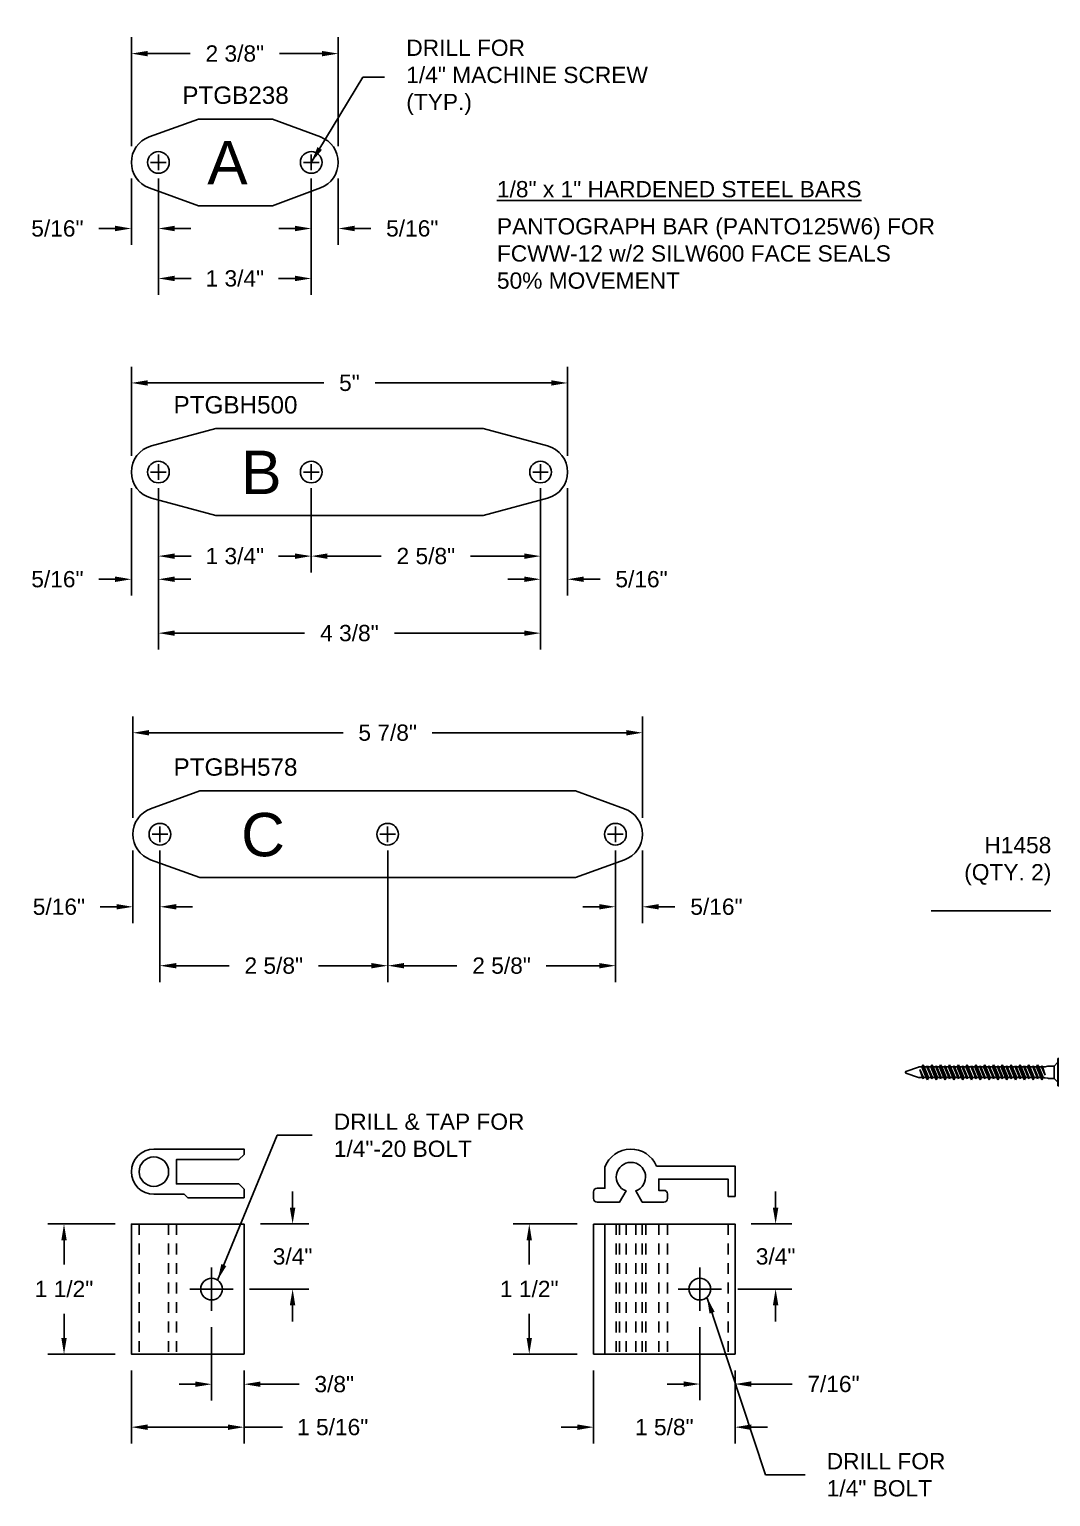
# Model space of a CAD drawing. Header units: inches. Extents: x 1.6 to 29.3, y -11.7 to 20.7.
# Drawn here: x 1.56 to 13.33, y 3.81 to 20.72 of the extents above; entities that cross this region are included whole.
import ezdxf

# ---------------------------------------------------------------- set-up
doc = ezdxf.new("R2010")
doc.units = ezdxf.units.IN
doc.header["$MEASUREMENT"] = 0
doc.linetypes.add('HIDDEN', pattern=[0.375, 0.25, -0.125])
for name, color, linetype in [('Anchors', 4, 'Continuous'), ('Conditions', 1, 'Continuous'), ('Dimensions', 3, 'Continuous'), ('Metals', 7, 'Continuous'), ('Text', 2, 'Continuous')]:
    doc.layers.add(name, color=color, linetype=linetype)
doc.styles.add('Arial', font='arial.ttf')
doc.dimstyles.new('Arial', dxfattribs={"dimtxt": 0.1875, "dimasz": 0.1875, "dimexe": 0.1875, "dimexo": 0.1875, "dimgap": 0.1875, "dimtad": 0, "dimtih": 1, "dimtoh": 1, "dimdec": 4, "dimzin": 0, "dimdsep": 46, "dimlunit": 4, "dimtxsty": 'Arial', "dimcen": 0.1875, "dimadec": 0, "dimazin": 0, "dimtfac": 1, "dimtdec": 4, "dimtofl": 0, "dimtmove": 0, "dimatfit": 3, "dimfxl": 0, "dimfrac": 2, "dimtolj": 1, "dimtzin": 0, "dimarcsym": 0})

# ---------------------------------------------------------------- blocks, each defined once
blk = doc.blocks.new('C')
blk.add_lwpolyline([(36.729, 44.18, 0.700208), (36.729, 44.767), (36.161, 44.973), (31.833, 44.973), (31.265, 44.767, 0.700208), (31.265, 44.18), (31.833, 43.973), (36.161, 43.973)], format="xyb", close=True)
for centre in [(31.372, 44.473), (33.997, 44.473), (36.623, 44.473)]:
    blk.add_circle(centre, 0.125)
at = {"layer": 'Conditions'}
for p, q in [((31.372, 44.383), (31.372, 44.563)), ((33.997, 44.383), (33.997, 44.563)), ((36.623, 44.383), (36.623, 44.563)), ((31.282, 44.473), (31.462, 44.473)), ((33.907, 44.473), (34.087, 44.473)), ((36.533, 44.473), (36.713, 44.473))]:
    blk.add_line(p, q, dxfattribs=at)
at = {"layer": 'Text', "insert": (32.308, 44.719), "char_height": 0.5, "attachment_point": 1, "style": 'Arial'}
blk.add_mtext('C', dxfattribs=at)
blk = doc.blocks.new('B')
blk.add_lwpolyline([(31.274, 47.741), (32.015, 47.542), (35.098, 47.542), (35.84, 47.741, 0.767327), (35.84, 48.343), (35.098, 48.542), (32.015, 48.542), (31.274, 48.343, 0.767327)], format="xyb", close=True)
for centre in [(31.355, 48.042), (33.116, 48.042), (35.759, 48.042)]:
    blk.add_circle(centre, 0.125)
at = {"layer": 'Conditions'}
for p, q in [((31.265, 48.042), (31.445, 48.042)), ((31.355, 47.952), (31.355, 48.132)), ((33.026, 48.042), (33.206, 48.042)), ((33.116, 47.952), (33.116, 48.132)), ((35.669, 48.042), (35.849, 48.042)), ((35.759, 47.952), (35.759, 48.132))]:
    blk.add_line(p, q, dxfattribs=at)
at = {"layer": 'Text', "insert": (32.308, 48.288), "char_height": 0.5, "attachment_point": 1, "style": 'Arial'}
blk.add_mtext('B', dxfattribs=at)
blk = doc.blocks.new('*D18')
at = {"layer": 'Defpoints', "color": 0}
for p in [(8.624, 12.616), (2.749, 11.446), (8.624, 11.446)]:
    blk.add_point(p, dxfattribs=at)
at = {"layer": 'Dimensions', "color": 0, "lineweight": -2}
for p, q in [((2.749, 11.634), (2.749, 12.803)), ((8.624, 11.634), (8.624, 12.803)), ((2.937, 12.616), (5.173, 12.616)), ((8.437, 12.616), (6.201, 12.616))]:
    blk.add_line(p, q, dxfattribs=at)
at = {"layer": 'Dimensions', "color": 0}
for points in [[(2.937, 12.647), (2.937, 12.585), (2.749, 12.616)], [(8.437, 12.647), (8.437, 12.585), (8.624, 12.616)]]:
    blk.add_solid(points, dxfattribs=at)
at = {"layer": 'Dimensions', "color": 0, "insert": (5.687, 12.616), "char_height": 0.1875, "attachment_point": 5, "style": 'Arial'}
blk.add_mtext('\\A1;5 7/8"', dxfattribs=at)
blk = doc.blocks.new('*D19')
at = {"layer": 'Defpoints', "color": 0}
for p in [(5.687, 11.446), (8.312, 11.446), (8.312, 9.931)]:
    blk.add_point(p, dxfattribs=at)
at = {"layer": 'Dimensions', "color": 0, "lineweight": -2}
for p, q in [((5.687, 11.259), (5.687, 9.743)), ((8.312, 11.259), (8.312, 9.743)), ((5.874, 9.931), (6.484, 9.931)), ((8.125, 9.931), (7.515, 9.931))]:
    blk.add_line(p, q, dxfattribs=at)
at = {"layer": 'Dimensions', "color": 0}
for points in [[(5.874, 9.962), (5.874, 9.9), (5.687, 9.931)], [(8.125, 9.962), (8.125, 9.9), (8.312, 9.931)]]:
    blk.add_solid(points, dxfattribs=at)
at = {"layer": 'Dimensions', "color": 0, "insert": (7, 9.931), "char_height": 0.1875, "attachment_point": 5, "style": 'Arial'}
blk.add_mtext('\\A1;2 5/8"', dxfattribs=at)
blk = doc.blocks.new('*D20')
at = {"layer": 'Defpoints', "color": 0}
for p in [(7.448, 15.621), (7.76, 15.621), (7.76, 14.385)]:
    blk.add_point(p, dxfattribs=at)
at = {"layer": 'Dimensions', "color": 0, "lineweight": -2}
for p, q in [((7.448, 15.434), (7.448, 14.198)), ((7.76, 15.434), (7.76, 14.198)), ((7.261, 14.385), (7.073, 14.385)), ((7.948, 14.385), (8.135, 14.385))]:
    blk.add_line(p, q, dxfattribs=at)
at = {"layer": 'Dimensions', "color": 0}
for points in [[(7.261, 14.417), (7.261, 14.354), (7.448, 14.385)], [(7.948, 14.417), (7.948, 14.354), (7.76, 14.385)]]:
    blk.add_solid(points, dxfattribs=at)
at = {"layer": 'Dimensions', "color": 0, "insert": (8.613, 14.385), "char_height": 0.1875, "attachment_point": 5, "style": 'Arial'}
blk.add_mtext('\\A1;5/16"', dxfattribs=at)
blk = doc.blocks.new('*D21')
at = {"layer": 'Defpoints', "color": 0}
for p in [(7.76, 16.648), (2.732, 15.621), (7.76, 15.621)]:
    blk.add_point(p, dxfattribs=at)
at = {"layer": 'Dimensions', "color": 0, "lineweight": -2}
for p, q in [((2.732, 15.809), (2.732, 16.835)), ((7.76, 15.809), (7.76, 16.835)), ((2.92, 16.648), (4.951, 16.648)), ((7.573, 16.648), (5.542, 16.648))]:
    blk.add_line(p, q, dxfattribs=at)
at = {"layer": 'Dimensions', "color": 0}
for points in [[(2.92, 16.679), (2.92, 16.617), (2.732, 16.648)], [(7.573, 16.679), (7.573, 16.617), (7.76, 16.648)]]:
    blk.add_solid(points, dxfattribs=at)
at = {"layer": 'Dimensions', "color": 0, "insert": (5.246, 16.648), "char_height": 0.1875, "attachment_point": 5, "style": 'Arial'}
blk.add_mtext('\\A1;5"', dxfattribs=at)
blk = doc.blocks.new('*D22')
at = {"layer": 'Defpoints', "color": 0}
for p in [(2.749, 11.446), (3.061, 11.446), (2.749, 10.61)]:
    blk.add_point(p, dxfattribs=at)
at = {"layer": 'Dimensions', "color": 0, "lineweight": -2}
for p, q in [((2.749, 11.259), (2.749, 10.422)), ((3.061, 11.259), (3.061, 10.422)), ((2.562, 10.61), (2.374, 10.61)), ((3.249, 10.61), (3.436, 10.61))]:
    blk.add_line(p, q, dxfattribs=at)
at = {"layer": 'Dimensions', "color": 0}
for points in [[(2.562, 10.641), (2.562, 10.579), (2.749, 10.61)], [(3.249, 10.641), (3.249, 10.579), (3.061, 10.61)]]:
    blk.add_solid(points, dxfattribs=at)
at = {"layer": 'Dimensions', "color": 0, "insert": (1.897, 10.61), "char_height": 0.1875, "attachment_point": 5, "style": 'Arial'}
blk.add_mtext('\\A1;5/16"', dxfattribs=at)
blk = doc.blocks.new('*D23')
at = {"layer": 'Defpoints', "color": 0}
for p in [(2.732, 15.621), (3.044, 15.621), (2.732, 14.385)]:
    blk.add_point(p, dxfattribs=at)
at = {"layer": 'Dimensions', "color": 0, "lineweight": -2}
for p, q in [((2.732, 15.434), (2.732, 14.198)), ((3.044, 15.434), (3.044, 14.198)), ((2.545, 14.385), (2.357, 14.385)), ((3.232, 14.385), (3.419, 14.385))]:
    blk.add_line(p, q, dxfattribs=at)
at = {"layer": 'Dimensions', "color": 0}
for points in [[(2.545, 14.417), (2.545, 14.354), (2.732, 14.385)], [(3.232, 14.417), (3.232, 14.354), (3.044, 14.385)]]:
    blk.add_solid(points, dxfattribs=at)
at = {"layer": 'Dimensions', "color": 0, "insert": (1.88, 14.385), "char_height": 0.1875, "attachment_point": 5, "style": 'Arial'}
blk.add_mtext('\\A1;5/16"', dxfattribs=at)
blk = doc.blocks.new('*D24')
at = {"layer": 'Defpoints', "color": 0}
for p in [(3.061, 11.446), (5.687, 11.446), (5.687, 9.931)]:
    blk.add_point(p, dxfattribs=at)
at = {"layer": 'Dimensions', "color": 0, "lineweight": -2}
for p, q in [((3.061, 11.259), (3.061, 9.743)), ((5.687, 11.259), (5.687, 9.743)), ((3.249, 9.931), (3.859, 9.931)), ((5.499, 9.931), (4.889, 9.931))]:
    blk.add_line(p, q, dxfattribs=at)
at = {"layer": 'Dimensions', "color": 0}
for points in [[(3.249, 9.962), (3.249, 9.9), (3.061, 9.931)], [(5.499, 9.962), (5.499, 9.9), (5.687, 9.931)]]:
    blk.add_solid(points, dxfattribs=at)
at = {"layer": 'Dimensions', "color": 0, "insert": (4.374, 9.931), "char_height": 0.1875, "attachment_point": 5, "style": 'Arial'}
blk.add_mtext('\\A1;2 5/8"', dxfattribs=at)
blk = doc.blocks.new('*D25')
at = {"layer": 'Defpoints', "color": 0}
for p in [(4.806, 15.621), (7.448, 15.621), (7.448, 14.652)]:
    blk.add_point(p, dxfattribs=at)
at = {"layer": 'Dimensions', "color": 0, "lineweight": -2}
for p, q in [((4.806, 15.434), (4.806, 14.464)), ((7.448, 15.434), (7.448, 14.464)), ((4.993, 14.652), (5.612, 14.652)), ((7.261, 14.652), (6.643, 14.652))]:
    blk.add_line(p, q, dxfattribs=at)
at = {"layer": 'Dimensions', "color": 0}
for points in [[(4.993, 14.683), (4.993, 14.62), (4.806, 14.652)], [(7.261, 14.683), (7.261, 14.62), (7.448, 14.652)]]:
    blk.add_solid(points, dxfattribs=at)
at = {"layer": 'Dimensions', "color": 0, "insert": (6.127, 14.652), "char_height": 0.1875, "attachment_point": 5, "style": 'Arial'}
blk.add_mtext('\\A1;2 5/8"', dxfattribs=at)
blk = doc.blocks.new('*D26')
at = {"layer": 'Defpoints', "color": 0}
for p in [(3.044, 15.621), (7.448, 15.621), (7.448, 13.764)]:
    blk.add_point(p, dxfattribs=at)
at = {"layer": 'Dimensions', "color": 0, "lineweight": -2}
for p, q in [((3.044, 15.434), (3.044, 13.576)), ((7.448, 15.434), (7.448, 13.576)), ((3.232, 13.764), (4.729, 13.764)), ((7.261, 13.764), (5.764, 13.764))]:
    blk.add_line(p, q, dxfattribs=at)
at = {"layer": 'Dimensions', "color": 0}
for points in [[(3.232, 13.795), (3.232, 13.733), (3.044, 13.764)], [(7.261, 13.795), (7.261, 13.733), (7.448, 13.764)]]:
    blk.add_solid(points, dxfattribs=at)
at = {"layer": 'Dimensions', "color": 0, "insert": (5.246, 13.764), "char_height": 0.1875, "attachment_point": 5, "style": 'Arial'}
blk.add_mtext('\\A1;4 3/8"', dxfattribs=at)
blk = doc.blocks.new('*D27')
at = {"layer": 'Defpoints', "color": 0}
for p in [(3.044, 15.621), (4.806, 15.621), (4.806, 14.652)]:
    blk.add_point(p, dxfattribs=at)
at = {"layer": 'Dimensions', "color": 0, "lineweight": -2}
for p, q in [((3.044, 15.434), (3.044, 14.464)), ((4.806, 15.434), (4.806, 14.464)), ((3.232, 14.652), (3.42, 14.652)), ((4.618, 14.652), (4.43, 14.652))]:
    blk.add_line(p, q, dxfattribs=at)
at = {"layer": 'Dimensions', "color": 0}
for points in [[(3.232, 14.683), (3.232, 14.62), (3.044, 14.652)], [(4.618, 14.683), (4.618, 14.62), (4.806, 14.652)]]:
    blk.add_solid(points, dxfattribs=at)
at = {"layer": 'Dimensions', "color": 0, "insert": (3.925, 14.652), "char_height": 0.1875, "attachment_point": 5, "style": 'Arial'}
blk.add_mtext('\\A1;1 3/4"', dxfattribs=at)
blk = doc.blocks.new('*D28')
at = {"layer": 'Defpoints', "color": 0}
for p in [(2.732, 19.19), (3.044, 19.19), (2.732, 18.428)]:
    blk.add_point(p, dxfattribs=at)
at = {"layer": 'Dimensions', "color": 0, "lineweight": -2}
for p, q in [((2.732, 19.003), (2.732, 18.241)), ((3.044, 19.003), (3.044, 18.241)), ((2.545, 18.428), (2.357, 18.428)), ((3.232, 18.428), (3.419, 18.428))]:
    blk.add_line(p, q, dxfattribs=at)
at = {"layer": 'Dimensions', "color": 0}
for points in [[(2.545, 18.46), (2.545, 18.397), (2.732, 18.428)], [(3.232, 18.46), (3.232, 18.397), (3.044, 18.428)]]:
    blk.add_solid(points, dxfattribs=at)
at = {"layer": 'Dimensions', "color": 0, "insert": (1.88, 18.428), "char_height": 0.1875, "attachment_point": 5, "style": 'Arial'}
blk.add_mtext('\\A1;5/16"', dxfattribs=at)
blk = doc.blocks.new('A')
blk.add_lwpolyline([(1.868, 0.293, -0.700208), (1.868, -0.293), (1.316, -0.5), (0.462, -0.5), (-0.107, -0.293, -0.700208), (-0.107, 0.293), (0.462, 0.5), (1.316, 0.5)], format="xyb", close=True)
for centre in [(0, 0), (1.762, 0)]:
    blk.add_circle(centre, 0.125)
at = {"layer": 'Conditions'}
for p, q in [((-0.09, 0), (0.09, 0)), ((0, -0.09), (0, 0.09)), ((1.672, 0), (1.852, 0)), ((1.762, -0.09), (1.762, 0.09))]:
    blk.add_line(p, q, dxfattribs=at)
at = {"layer": 'Text', "insert": (0.563, 0.246), "char_height": 0.5, "attachment_point": 1, "style": 'Arial'}
blk.add_mtext('A', dxfattribs=at)
blk = doc.blocks.new('*D29')
at = {"layer": 'Defpoints', "color": 0}
for p in [(4.806, 19.19), (5.118, 19.19), (5.118, 18.428)]:
    blk.add_point(p, dxfattribs=at)
at = {"layer": 'Dimensions', "color": 0, "lineweight": -2}
for p, q in [((4.806, 19.003), (4.806, 18.241)), ((5.118, 19.003), (5.118, 18.241)), ((4.618, 18.428), (4.431, 18.428)), ((5.305, 18.428), (5.493, 18.428))]:
    blk.add_line(p, q, dxfattribs=at)
at = {"layer": 'Dimensions', "color": 0}
for points in [[(4.618, 18.46), (4.618, 18.397), (4.806, 18.428)], [(5.305, 18.46), (5.305, 18.397), (5.118, 18.428)]]:
    blk.add_solid(points, dxfattribs=at)
at = {"layer": 'Dimensions', "color": 0, "insert": (5.97, 18.428), "char_height": 0.1875, "attachment_point": 5, "style": 'Arial'}
blk.add_mtext('\\A1;5/16"', dxfattribs=at)
blk = doc.blocks.new('*D30')
at = {"layer": 'Defpoints', "color": 0}
for p in [(5.118, 20.444), (2.732, 19.19), (5.118, 19.19)]:
    blk.add_point(p, dxfattribs=at)
at = {"layer": 'Dimensions', "color": 0, "lineweight": -2}
for p, q in [((2.732, 19.378), (2.732, 20.632)), ((5.118, 19.378), (5.118, 20.632)), ((2.92, 20.444), (3.41, 20.444)), ((4.93, 20.444), (4.44, 20.444))]:
    blk.add_line(p, q, dxfattribs=at)
at = {"layer": 'Dimensions', "color": 0}
for points in [[(2.92, 20.475), (2.92, 20.413), (2.732, 20.444)], [(4.93, 20.475), (4.93, 20.413), (5.118, 20.444)]]:
    blk.add_solid(points, dxfattribs=at)
at = {"layer": 'Dimensions', "color": 0, "insert": (3.925, 20.444), "char_height": 0.1875, "attachment_point": 5, "style": 'Arial'}
blk.add_mtext('\\A1;2 3/8"', dxfattribs=at)
blk = doc.blocks.new('*D31')
at = {"layer": 'Defpoints', "color": 0}
for p in [(3.044, 19.19), (4.806, 19.19), (4.806, 17.852)]:
    blk.add_point(p, dxfattribs=at)
at = {"layer": 'Dimensions', "color": 0, "lineweight": -2}
for p, q in [((3.044, 19.003), (3.044, 17.665)), ((4.806, 19.003), (4.806, 17.665)), ((3.232, 17.852), (3.42, 17.852)), ((4.618, 17.852), (4.43, 17.852))]:
    blk.add_line(p, q, dxfattribs=at)
at = {"layer": 'Dimensions', "color": 0}
for points in [[(3.232, 17.884), (3.232, 17.821), (3.044, 17.852)], [(4.618, 17.884), (4.618, 17.821), (4.806, 17.852)]]:
    blk.add_solid(points, dxfattribs=at)
at = {"layer": 'Dimensions', "color": 0, "insert": (3.925, 17.852), "char_height": 0.1875, "attachment_point": 5, "style": 'Arial'}
blk.add_mtext('\\A1;1 3/4"', dxfattribs=at)
blk = doc.blocks.new('*D32')
at = {"layer": 'Defpoints', "color": 0}
for p in [(8.312, 11.446), (8.624, 11.446), (8.624, 10.61)]:
    blk.add_point(p, dxfattribs=at)
at = {"layer": 'Dimensions', "color": 0, "lineweight": -2}
for p, q in [((8.312, 11.259), (8.312, 10.422)), ((8.624, 11.259), (8.624, 10.422)), ((8.125, 10.61), (7.937, 10.61)), ((8.812, 10.61), (8.999, 10.61))]:
    blk.add_line(p, q, dxfattribs=at)
at = {"layer": 'Dimensions', "color": 0}
for points in [[(8.125, 10.641), (8.125, 10.579), (8.312, 10.61)], [(8.812, 10.641), (8.812, 10.579), (8.624, 10.61)]]:
    blk.add_solid(points, dxfattribs=at)
at = {"layer": 'Dimensions', "color": 0, "insert": (9.477, 10.61), "char_height": 0.1875, "attachment_point": 5, "style": 'Arial'}
blk.add_mtext('\\A1;5/16"', dxfattribs=at)
blk = doc.blocks.new('*D41')
at = {"layer": 'Defpoints', "color": 0}
for p in [(9.285, 5.954), (9.691, 5.454), (9.691, 5.109)]:
    blk.add_point(p, dxfattribs=at)
at = {"layer": 'Dimensions', "color": 0, "lineweight": -2}
for p, q in [((9.285, 5.766), (9.285, 4.922)), ((9.691, 5.266), (9.691, 4.922)), ((9.097, 5.109), (8.91, 5.109)), ((9.878, 5.109), (10.35, 5.109))]:
    blk.add_line(p, q, dxfattribs=at)
at = {"layer": 'Dimensions', "color": 0}
for points in [[(9.097, 5.14), (9.097, 5.078), (9.285, 5.109)], [(9.878, 5.14), (9.878, 5.078), (9.691, 5.109)]]:
    blk.add_solid(points, dxfattribs=at)
at = {"layer": 'Dimensions', "color": 0, "insert": (10.826, 5.109), "char_height": 0.1875, "attachment_point": 5, "style": 'Arial'}
blk.add_mtext('\\A1;7/16"', dxfattribs=at)
blk = doc.blocks.new('*D42')
at = {"layer": 'Defpoints', "color": 0}
for p in [(9.691, 6.954), (10.159, 6.954), (9.535, 6.204)]:
    blk.add_point(p, dxfattribs=at)
at = {"layer": 'Dimensions', "color": 0, "lineweight": -2}
for p, q in [((10.159, 7.141), (10.159, 7.329)), ((9.878, 6.954), (10.346, 6.954)), ((9.722, 6.204), (10.346, 6.204)), ((10.159, 6.016), (10.159, 5.829))]:
    blk.add_line(p, q, dxfattribs=at)
at = {"layer": 'Dimensions', "color": 0}
for points in [[(10.127, 7.141), (10.19, 7.141), (10.159, 6.954)], [(10.127, 6.016), (10.19, 6.016), (10.159, 6.204)]]:
    blk.add_solid(points, dxfattribs=at)
at = {"layer": 'Dimensions', "color": 0, "insert": (10.159, 6.579), "char_height": 0.1875, "attachment_point": 5, "style": 'Arial'}
blk.add_mtext('\\A1;3/4"', dxfattribs=at)
blk = doc.blocks.new('*D43')
at = {"layer": 'Defpoints', "color": 0}
for p in [(3.657, 5.954), (4.032, 5.454), (4.032, 5.107)]:
    blk.add_point(p, dxfattribs=at)
at = {"layer": 'Dimensions', "color": 0, "lineweight": -2}
for p, q in [((3.657, 5.766), (3.657, 4.92)), ((4.032, 5.266), (4.032, 4.92)), ((3.47, 5.107), (3.282, 5.107)), ((4.22, 5.107), (4.667, 5.107))]:
    blk.add_line(p, q, dxfattribs=at)
at = {"layer": 'Dimensions', "color": 0}
for points in [[(3.47, 5.138), (3.47, 5.076), (3.657, 5.107)], [(4.22, 5.138), (4.22, 5.076), (4.032, 5.107)]]:
    blk.add_solid(points, dxfattribs=at)
at = {"layer": 'Dimensions', "color": 0, "insert": (5.071, 5.107), "char_height": 0.1875, "attachment_point": 5, "style": 'Arial'}
blk.add_mtext('\\A1;3/8"', dxfattribs=at)
blk = doc.blocks.new('*D44')
at = {"layer": 'Defpoints', "color": 0}
for p in [(4.032, 6.954), (4.591, 6.954), (3.907, 6.204)]:
    blk.add_point(p, dxfattribs=at)
at = {"layer": 'Dimensions', "color": 0, "lineweight": -2}
for p, q in [((4.591, 7.141), (4.591, 7.329)), ((4.22, 6.954), (4.778, 6.954)), ((4.095, 6.204), (4.778, 6.204)), ((4.591, 6.016), (4.591, 5.829))]:
    blk.add_line(p, q, dxfattribs=at)
at = {"layer": 'Dimensions', "color": 0}
for points in [[(4.559, 7.141), (4.622, 7.141), (4.591, 6.954)], [(4.559, 6.016), (4.622, 6.016), (4.591, 6.204)]]:
    blk.add_solid(points, dxfattribs=at)
at = {"layer": 'Dimensions', "color": 0, "insert": (4.591, 6.579), "char_height": 0.1875, "attachment_point": 5, "style": 'Arial'}
blk.add_mtext('\\A1;3/4"', dxfattribs=at)
blk = doc.blocks.new('*D39')
at = {"layer": 'Defpoints', "color": 0}
for p in [(8.061, 6.954), (7.319, 5.454), (8.061, 5.454)]:
    blk.add_point(p, dxfattribs=at)
at = {"layer": 'Dimensions', "color": 0, "lineweight": -2}
for p, q in [((7.873, 6.954), (7.132, 6.954)), ((7.319, 6.766), (7.319, 6.488)), ((7.319, 5.641), (7.319, 5.919)), ((7.873, 5.454), (7.132, 5.454))]:
    blk.add_line(p, q, dxfattribs=at)
at = {"layer": 'Dimensions', "color": 0}
for points in [[(7.288, 6.766), (7.35, 6.766), (7.319, 6.954)], [(7.288, 5.641), (7.35, 5.641), (7.319, 5.454)]]:
    blk.add_solid(points, dxfattribs=at)
at = {"layer": 'Dimensions', "color": 0, "insert": (7.319, 6.204), "char_height": 0.1875, "attachment_point": 5, "style": 'Arial'}
blk.add_mtext('\\A1;1 1/2"', dxfattribs=at)
blk = doc.blocks.new('*D45')
at = {"layer": 'Defpoints', "color": 0}
for p in [(8.061, 5.454), (9.691, 5.454), (8.061, 4.612)]:
    blk.add_point(p, dxfattribs=at)
at = {"layer": 'Dimensions', "color": 0, "lineweight": -2}
for p, q in [((8.061, 5.266), (8.061, 4.424)), ((9.691, 5.266), (9.691, 4.424)), ((7.873, 4.612), (7.686, 4.612)), ((9.878, 4.612), (10.066, 4.612))]:
    blk.add_line(p, q, dxfattribs=at)
at = {"layer": 'Dimensions', "color": 0}
for points in [[(7.873, 4.643), (7.873, 4.58), (8.061, 4.612)], [(9.878, 4.643), (9.878, 4.58), (9.691, 4.612)]]:
    blk.add_solid(points, dxfattribs=at)
at = {"layer": 'Dimensions', "color": 0, "insert": (8.876, 4.612), "char_height": 0.1875, "attachment_point": 5, "style": 'Arial'}
blk.add_mtext('\\A1;1 5/8"', dxfattribs=at)
blk = doc.blocks.new('*D46')
at = {"layer": 'Defpoints', "color": 0}
for p in [(2.732, 5.454), (4.032, 5.454), (2.732, 4.612)]:
    blk.add_point(p, dxfattribs=at)
at = {"layer": 'Dimensions', "color": 0, "lineweight": -2}
for p, q in [((2.732, 5.266), (2.732, 4.424)), ((4.032, 5.266), (4.032, 4.424)), ((2.92, 4.612), (3.845, 4.612)), ((4.032, 4.612), (4.475, 4.612))]:
    blk.add_line(p, q, dxfattribs=at)
at = {"layer": 'Dimensions', "color": 0}
for points in [[(2.92, 4.643), (2.92, 4.58), (2.732, 4.612)], [(3.845, 4.643), (3.845, 4.58), (4.032, 4.612)]]:
    blk.add_solid(points, dxfattribs=at)
at = {"layer": 'Dimensions', "color": 0, "insert": (5.053, 4.612), "char_height": 0.1875, "attachment_point": 5, "style": 'Arial'}
blk.add_mtext('\\A1;1 5/16"', dxfattribs=at)
blk = doc.blocks.new('*D40')
at = {"layer": 'Defpoints', "color": 0}
for p in [(2.732, 6.954), (1.956, 5.454), (2.732, 5.454)]:
    blk.add_point(p, dxfattribs=at)
at = {"layer": 'Dimensions', "color": 0, "lineweight": -2}
for p, q in [((2.545, 6.954), (1.769, 6.954)), ((1.956, 6.766), (1.956, 6.488)), ((1.956, 5.641), (1.956, 5.919)), ((2.545, 5.454), (1.769, 5.454))]:
    blk.add_line(p, q, dxfattribs=at)
at = {"layer": 'Dimensions', "color": 0}
for points in [[(1.925, 6.766), (1.987, 6.766), (1.956, 6.954)], [(1.925, 5.641), (1.987, 5.641), (1.956, 5.454)]]:
    blk.add_solid(points, dxfattribs=at)
at = {"layer": 'Dimensions', "color": 0, "insert": (1.956, 6.204), "char_height": 0.1875, "attachment_point": 5, "style": 'Arial'}
blk.add_mtext('\\A1;1 1/2"', dxfattribs=at)
blk = doc.blocks.new('bl14c')
blk.add_lwpolyline([(0.98, 0.14), (0.26, 0.14), (0.26, -0.14), (0.98, -0.14), (1.04, -0.2), (1.04, -0.3), (0.39, -0.3), (0.35, -0.26), (0, -0.26, -1), (0, 0.26), (1.04, 0.26), (1.04, 0.2)], format="xyb", close=True)
blk.add_circle((0, 0), 0.17)
blk = doc.blocks.new('bl14b')
blk.add_lwpolyline([(1.5, -0.014, 0.678595), (0.905, 0), (0, 0), (0, -0.35), (0.08, -0.35), (0.08, -0.15), (0.88, -0.15), (0.88, -0.28), (0.82, -0.28, 0.414214), (0.78, -0.32), (0.78, -0.375, 0.414214), (0.82, -0.415), (1.07, -0.415), (1.145, -0.286, -5.973474), (1.255, -0.286), (1.33, -0.415), (1.59, -0.415, 0.414214), (1.63, -0.375), (1.63, -0.295, 0.414214), (1.59, -0.255), (1.5, -0.255)], format="xyb", close=True)
blk = doc.blocks.new('TH316134 BEYOND')
for p, q in [((-0.157, 0.019), (0.157, 0.019)), ((-0.157, 0), (-0.157, 0.019)), ((-0.157, 0), (0.157, 0)), ((-0.135, 0.029), (-0.134, 0.046)), ((-0.115, 0), (-0.07, -0.045)), ((-0.065, 0.019), (-0.065, 0.046)), ((0.064, 0.019), (0.064, 0.046)), ((0.115, 0), (0.07, -0.045)), ((0.135, 0.029), (0.134, 0.046)), ((0.157, 0.019), (0.157, 0)), ((-0.074, -0.184), (0.032, -0.147)), ((-0.07, -0.045), (0.07, -0.045)), ((-0.07, -0.045), (-0.07, -0.112)), ((-0.069, -0.122), (-0.063, -0.148)), ((0.032, -0.147), (-0.062, -0.19)), ((-0.062, -0.177), (0.032, -0.147)), ((-0.062, -0.157), (-0.062, -0.177)), ((0.062, -0.157), (0.062, -0.171)), ((0.069, -0.122), (0.063, -0.148)), ((0.07, -0.045), (0.07, -0.112)), ((-0.086, -0.234), (0.086, -0.184)), ((-0.086, -0.234), (-0.062, -0.221)), ((-0.086, -0.234), (-0.062, -0.247)), ((-0.086, -0.336), (0.086, -0.285)), ((-0.086, -0.336), (-0.062, -0.323)), ((-0.086, -0.336), (-0.062, -0.349)), ((-0.074, -0.184), (-0.062, -0.177)), ((-0.074, -0.184), (-0.062, -0.19)), ((-0.074, -0.285), (0.074, -0.234)), ((-0.074, -0.285), (-0.062, -0.279)), ((-0.074, -0.285), (-0.062, -0.291)), ((-0.074, -0.387), (0.074, -0.336)), ((0.062, -0.171), (-0.062, -0.221)), ((-0.062, -0.19), (-0.062, -0.221)), ((0.062, -0.197), (-0.062, -0.247)), ((-0.062, -0.279), (0.062, -0.228)), ((0.062, -0.241), (-0.062, -0.291)), ((-0.062, -0.247), (-0.062, -0.279)), ((0.062, -0.272), (-0.062, -0.323)), ((-0.062, -0.291), (-0.062, -0.323)), ((0.062, -0.298), (-0.062, -0.349)), ((-0.062, -0.381), (0.062, -0.33)), ((0.086, -0.184), (0.062, -0.171)), ((0.086, -0.184), (0.062, -0.197)), ((0.062, -0.197), (0.062, -0.228)), ((0.074, -0.234), (0.062, -0.228)), ((0.074, -0.234), (0.062, -0.241)), ((0.062, -0.241), (0.062, -0.272)), ((0.086, -0.285), (0.062, -0.272)), ((0.086, -0.285), (0.062, -0.298)), ((0.062, -0.298), (0.062, -0.33)), ((0.074, -0.336), (0.062, -0.33)), ((0.074, -0.336), (0.062, -0.342)), ((-0.086, -0.437), (0.086, -0.387)), ((-0.086, -0.437), (-0.062, -0.425)), ((-0.086, -0.437), (-0.062, -0.45)), ((-0.086, -0.539), (0.086, -0.488)), ((-0.074, -0.387), (-0.062, -0.381)), ((-0.074, -0.387), (-0.062, -0.393)), ((-0.074, -0.488), (0.074, -0.437)), ((-0.074, -0.488), (-0.062, -0.482)), ((-0.074, -0.488), (-0.062, -0.494)), ((0.062, -0.342), (-0.062, -0.393)), ((-0.062, -0.349), (-0.062, -0.381)), ((0.062, -0.374), (-0.062, -0.425)), ((-0.062, -0.393), (-0.062, -0.425)), ((0.062, -0.4), (-0.062, -0.45)), ((-0.062, -0.482), (0.062, -0.431)), ((0.062, -0.444), (-0.062, -0.494)), ((-0.062, -0.45), (-0.062, -0.482)), ((0.062, -0.475), (-0.062, -0.526)), ((-0.062, -0.494), (-0.062, -0.526)), ((0.062, -0.501), (-0.062, -0.552)), ((0.062, -0.342), (0.062, -0.374)), ((0.086, -0.387), (0.062, -0.374)), ((0.086, -0.387), (0.062, -0.4)), ((0.062, -0.4), (0.062, -0.431)), ((0.074, -0.437), (0.062, -0.431)), ((0.074, -0.437), (0.062, -0.444)), ((0.062, -0.444), (0.062, -0.475)), ((0.086, -0.488), (0.062, -0.475)), ((0.086, -0.488), (0.062, -0.501)), ((0.062, -0.501), (0.062, -0.533)), ((-0.086, -0.539), (-0.062, -0.526)), ((-0.086, -0.539), (-0.062, -0.552)), ((-0.086, -0.641), (0.086, -0.59)), ((-0.086, -0.641), (-0.062, -0.628)), ((-0.086, -0.641), (-0.062, -0.654)), ((-0.074, -0.59), (0.074, -0.539)), ((-0.074, -0.59), (-0.062, -0.584)), ((-0.074, -0.59), (-0.062, -0.596)), ((-0.074, -0.691), (0.074, -0.641)), ((-0.062, -0.584), (0.062, -0.533)), ((0.062, -0.545), (-0.062, -0.596)), ((-0.062, -0.552), (-0.062, -0.584)), ((0.062, -0.577), (-0.062, -0.628)), ((-0.062, -0.596), (-0.062, -0.628)), ((0.062, -0.603), (-0.062, -0.654)), ((-0.062, -0.685), (0.062, -0.634)), ((0.062, -0.647), (-0.062, -0.698)), ((-0.062, -0.654), (-0.062, -0.685)), ((0.074, -0.539), (0.062, -0.533)), ((0.074, -0.539), (0.062, -0.545)), ((0.062, -0.545), (0.062, -0.577)), ((0.086, -0.59), (0.062, -0.577)), ((0.086, -0.59), (0.062, -0.603)), ((0.062, -0.603), (0.062, -0.634)), ((0.074, -0.641), (0.062, -0.634)), ((0.074, -0.641), (0.062, -0.647)), ((0.062, -0.647), (0.062, -0.678)), ((-0.086, -0.742), (0.086, -0.691)), ((-0.086, -0.742), (-0.062, -0.729)), ((-0.086, -0.742), (-0.062, -0.755)), ((-0.086, -0.844), (0.086, -0.793)), ((-0.086, -0.844), (-0.062, -0.831)), ((-0.086, -0.844), (-0.062, -0.857)), ((-0.074, -0.691), (-0.062, -0.685)), ((-0.074, -0.691), (-0.062, -0.698)), ((-0.074, -0.793), (0.074, -0.742)), ((-0.074, -0.793), (-0.062, -0.787)), ((-0.074, -0.793), (-0.062, -0.799)), ((-0.074, -0.895), (0.074, -0.844)), ((0.062, -0.678), (-0.062, -0.729)), ((-0.062, -0.698), (-0.062, -0.729)), ((0.062, -0.704), (-0.062, -0.755)), ((-0.062, -0.787), (0.062, -0.736)), ((0.062, -0.748), (-0.062, -0.799)), ((-0.062, -0.755), (-0.062, -0.787)), ((0.062, -0.78), (-0.062, -0.831)), ((-0.062, -0.799), (-0.062, -0.831)), ((0.062, -0.806), (-0.062, -0.857)), ((-0.062, -0.888), (0.062, -0.838)), ((0.086, -0.691), (0.062, -0.678)), ((0.086, -0.691), (0.062, -0.704)), ((0.062, -0.704), (0.062, -0.736)), ((0.074, -0.742), (0.062, -0.736)), ((0.074, -0.742), (0.062, -0.748)), ((0.062, -0.748), (0.062, -0.78)), ((0.086, -0.793), (0.062, -0.78)), ((0.086, -0.793), (0.062, -0.806)), ((0.062, -0.806), (0.062, -0.838)), ((0.074, -0.844), (0.062, -0.838)), ((0.074, -0.844), (0.062, -0.85)), ((-0.086, -0.945), (0.086, -0.895)), ((-0.086, -0.945), (-0.062, -0.932)), ((-0.086, -0.945), (-0.062, -0.958)), ((-0.086, -1.047), (0.086, -0.996)), ((-0.074, -0.895), (-0.062, -0.888)), ((-0.074, -0.895), (-0.062, -0.901)), ((-0.074, -0.996), (0.074, -0.945)), ((-0.074, -0.996), (-0.062, -0.99)), ((-0.074, -0.996), (-0.062, -1.002)), ((0.062, -0.85), (-0.062, -0.901)), ((-0.062, -0.857), (-0.062, -0.888)), ((0.062, -0.882), (-0.062, -0.932)), ((-0.062, -0.901), (-0.062, -0.932)), ((0.062, -0.907), (-0.062, -0.958)), ((-0.062, -0.99), (0.062, -0.939)), ((0.062, -0.951), (-0.062, -1.002)), ((-0.062, -0.958), (-0.062, -0.99)), ((0.062, -0.983), (-0.062, -1.034)), ((-0.062, -1.002), (-0.062, -1.034)), ((0.062, -1.009), (-0.062, -1.06)), ((0.062, -0.85), (0.062, -0.882)), ((0.086, -0.895), (0.062, -0.882)), ((0.086, -0.895), (0.062, -0.907)), ((0.062, -0.907), (0.062, -0.939)), ((0.074, -0.945), (0.062, -0.939)), ((0.074, -0.945), (0.062, -0.951)), ((0.062, -0.951), (0.062, -0.983)), ((0.086, -0.996), (0.062, -0.983)), ((0.086, -0.996), (0.062, -1.009)), ((0.062, -1.009), (0.062, -1.041)), ((-0.086, -1.047), (-0.062, -1.034)), ((-0.086, -1.047), (-0.062, -1.06)), ((-0.086, -1.148), (0.086, -1.098)), ((-0.086, -1.148), (-0.062, -1.136)), ((-0.086, -1.148), (-0.062, -1.161)), ((-0.074, -1.098), (0.074, -1.047)), ((-0.074, -1.098), (-0.062, -1.091)), ((-0.074, -1.098), (-0.062, -1.104)), ((-0.074, -1.199), (0.074, -1.148)), ((-0.062, -1.091), (0.062, -1.041)), ((0.062, -1.053), (-0.062, -1.104)), ((-0.062, -1.06), (-0.062, -1.091)), ((0.062, -1.085), (-0.062, -1.136)), ((-0.062, -1.104), (-0.062, -1.136)), ((0.062, -1.111), (-0.062, -1.161)), ((-0.062, -1.193), (0.062, -1.142)), ((0.062, -1.155), (-0.062, -1.205)), ((-0.062, -1.161), (-0.062, -1.193)), ((0.074, -1.047), (0.062, -1.041)), ((0.074, -1.047), (0.062, -1.053)), ((0.062, -1.053), (0.062, -1.085)), ((0.086, -1.098), (0.062, -1.085)), ((0.086, -1.098), (0.062, -1.111)), ((0.062, -1.111), (0.062, -1.142)), ((0.074, -1.148), (0.062, -1.142)), ((0.074, -1.148), (0.062, -1.155)), ((0.062, -1.155), (0.062, -1.186)), ((-0.086, -1.25), (0.086, -1.199)), ((-0.086, -1.25), (-0.062, -1.237)), ((-0.086, -1.25), (-0.062, -1.263)), ((-0.086, -1.352), (0.086, -1.301)), ((-0.086, -1.352), (-0.062, -1.339)), ((-0.086, -1.352), (-0.062, -1.364)), ((-0.074, -1.199), (-0.062, -1.193)), ((-0.074, -1.199), (-0.062, -1.205)), ((-0.074, -1.301), (0.074, -1.25)), ((-0.074, -1.301), (-0.062, -1.295)), ((-0.074, -1.301), (-0.062, -1.307)), ((-0.074, -1.402), (0.074, -1.352)), ((0.062, -1.186), (-0.062, -1.237)), ((-0.062, -1.205), (-0.062, -1.237)), ((0.062, -1.212), (-0.062, -1.263)), ((-0.062, -1.295), (0.062, -1.244)), ((0.062, -1.256), (-0.062, -1.307)), ((-0.062, -1.263), (-0.062, -1.295)), ((0.062, -1.288), (-0.062, -1.339)), ((-0.062, -1.307), (-0.062, -1.339)), ((0.062, -1.314), (-0.062, -1.364)), ((-0.062, -1.396), (0.062, -1.345)), ((0.086, -1.199), (0.062, -1.186)), ((0.086, -1.199), (0.062, -1.212)), ((0.062, -1.212), (0.062, -1.244)), ((0.074, -1.25), (0.062, -1.244)), ((0.074, -1.25), (0.062, -1.256)), ((0.062, -1.256), (0.062, -1.288)), ((0.086, -1.301), (0.062, -1.288)), ((0.086, -1.301), (0.062, -1.314)), ((0.062, -1.314), (0.062, -1.345)), ((0.074, -1.352), (0.062, -1.345)), ((0.074, -1.352), (0.062, -1.358)), ((-0.086, -1.453), (0.086, -1.402)), ((-0.086, -1.453), (-0.062, -1.44)), ((-0.086, -1.453), (-0.062, -1.466)), ((-0.086, -1.555), (0.086, -1.504)), ((-0.074, -1.402), (-0.062, -1.396)), ((-0.074, -1.402), (-0.062, -1.409)), ((-0.074, -1.504), (0.074, -1.453)), ((-0.074, -1.504), (-0.062, -1.498)), ((-0.074, -1.504), (-0.062, -1.51)), ((0.062, -1.358), (-0.062, -1.409)), ((-0.062, -1.364), (-0.062, -1.396)), ((0.062, -1.389), (-0.062, -1.44)), ((-0.062, -1.409), (-0.062, -1.44)), ((0.062, -1.415), (-0.062, -1.466)), ((-0.062, -1.498), (0.062, -1.447)), ((0.062, -1.459), (-0.062, -1.51)), ((-0.062, -1.466), (-0.062, -1.498)), ((0.062, -1.491), (-0.062, -1.542)), ((-0.062, -1.51), (-0.062, -1.542)), ((0.062, -1.517), (-0.062, -1.568)), ((0.062, -1.358), (0.062, -1.389)), ((0.086, -1.402), (0.062, -1.389)), ((0.086, -1.402), (0.062, -1.415)), ((0.062, -1.415), (0.062, -1.447)), ((0.074, -1.453), (0.062, -1.447)), ((0.074, -1.453), (0.062, -1.459)), ((0.062, -1.459), (0.062, -1.491)), ((0.086, -1.504), (0.062, -1.491)), ((0.086, -1.504), (0.062, -1.517)), ((0.062, -1.517), (0.062, -1.549)), ((-0.086, -1.555), (-0.062, -1.542)), ((-0.086, -1.555), (-0.062, -1.568)), ((-0.062, -1.568), (-0.062, -1.593)), ((-0.06, -1.609), (-0.01, -1.752)), ((-0.034, -1.592), (0.062, -1.549)), ((-0.034, -1.592), (0.074, -1.555)), ((0.062, -1.561), (-0.034, -1.592)), ((0.06, -1.609), (0.01, -1.752)), ((0.074, -1.555), (0.062, -1.549)), ((0.074, -1.555), (0.062, -1.561)), ((0.062, -1.561), (0.062, -1.593))]:
    blk.add_line(p, q)
for centre, radius, start, end in [((-0.146, 0.03), 0.0112, 270, 355), ((0.146, 0.03), 0.0112, 185, 270), ((-0.023, -0.112), 0.0465, 180, 191.9357), ((-0.109, -0.157), 0.0465, 0, 11.9357), ((0.109, -0.157), 0.0465, 168.0643, 180), ((0.023, -0.112), 0.0465, 348.0643, 0), ((-0.016, -1.593), 0.0465, 180, 199.3058), ((0.016, -1.593), 0.0465, 340.6942, 0), ((0, -1.747), 0.0106, 204.1001, 335.8999)]:
    blk.add_arc(centre, radius, start, end)
blk = doc.blocks.new('pantograph - profile')
at = {"layer": 'Anchors', "rotation": 270}
blk.add_blockref('TH316134 BEYOND', (3.052, 21.971), dxfattribs=at)

msp = doc.modelspace()

# ---------------------------------------------------------------- linework, layer by layer
msp.add_line((13.33321, 10.56399), (11.95165, 10.56399))
msp.add_circle((9.28472, 6.20361), 0.125)
at = {"layer": 'Dimensions'}
for p, q in [((3.65725, 5.95361), (3.65725, 6.45361)), ((9.28472, 5.95361), (9.28472, 6.45361)), ((3.40725, 6.20361), (3.90725, 6.20361)), ((9.03472, 6.20361), (9.53472, 6.20361))]:
    msp.add_line(p, q, dxfattribs=at)
at = {"layer": 'Metals', "color": 42, "linetype": 'HIDDEN', "ltscale": 0.5}
for p, q in [((2.82225, 6.95361), (2.82225, 5.45361)), ((3.16225, 6.95361), (3.16225, 5.45361)), ((3.25225, 6.95361), (3.25225, 5.45361)), ((8.32097, 6.95361), (8.32097, 5.45361)), ((8.36097, 6.95361), (8.36097, 5.45361)), ((8.4356, 6.95361), (8.4356, 5.45361)), ((8.54634, 6.95361), (8.54634, 5.45361)), ((8.62097, 6.95361), (8.62097, 5.45361)), ((8.66097, 6.95361), (8.66097, 5.45361)), ((8.81097, 6.95361), (8.81097, 5.45361)), ((8.91097, 6.95361), (8.91097, 5.45361)), ((9.61097, 6.95361), (9.61097, 5.45361))]:
    msp.add_line(p, q, dxfattribs=at)
at = {"layer": 'Metals'}
msp.add_line((8.19097, 6.95361), (8.19097, 5.45361), dxfattribs=at)
for points in [[(4.03225, 5.45361), (4.03225, 6.95361), (2.73225, 6.95361), (2.73225, 5.45361)], [(8.06097, 6.95361), (9.69097, 6.95361), (9.69097, 5.45361), (8.06097, 5.45361)]]:
    msp.add_lwpolyline(points, close=True, dxfattribs=at)
msp.add_circle((3.65725, 6.20361), 0.125, dxfattribs=at)

# ---------------------------------------------------------------- block references
msp.add_blockref('pantograph - profile', (10.36119, -13.26855))
at = {"layer": 'Conditions', "color": 7}
for name, p in [('A', (3.04425, 19.19018)), ('B', (-28.31031, -32.4207)), ('C', (-28.31031, -33.02719))]:
    msp.add_blockref(name, p, dxfattribs=at)
at = {"layer": 'Metals'}
msp.add_blockref('bl14c', (2.99225, 7.55631), dxfattribs=at)
at = {"layer": 'Metals', "xscale": -1}
msp.add_blockref('bl14b', (9.69097, 7.6214), dxfattribs=at)

# ---------------------------------------------------------------- texts
at = {"layer": 'Text', "char_height": 0.1875, "style": 'Arial'}
for s, insert, attachment_point in [('\\A1;DRILL FOR\\P1/4" MACHINE SCREW\\P(TYP.)', (5.90125, 20.17065), 4), ('{\\L1/8" x 1" HARDENED STEEL BARS}', (6.94631, 18.9753), 1), ('PANTOGRAPH BAR (PANTO125W6) FOR\\PFCWW-12 w/2 SILW600 FACE SEALS\\P50% MOVEMENT', (6.94631, 18.5469), 1), ('\\A1;H1458\\P(QTY. 2)', (13.33692, 11.13618), 6), ('\\A1;DRILL & TAP FOR\\P1/4"-20 BOLT', (5.06562, 7.97573), 4), ('\\A1;DRILL FOR\\P1/4" BOLT', (10.74802, 4.06239), 4)]:
    msp.add_mtext(s, dxfattribs=dict(at, insert=insert, attachment_point=attachment_point))
at = {"layer": 'Text', "char_height": 0.2, "width": 1.8033095, "attachment_point": 5, "style": 'Arial'}
for s, insert in [('PTGB238', (3.93293, 19.96351)), ('PTGBH500', (3.93293, 16.39476)), ('PTGBH578', (3.93293, 12.21952))]:
    msp.add_mtext(s, dxfattribs=dict(at, insert=insert))

# ---------------------------------------------------------------- dimensions: what is measured, and where the dimension line sits
at = {"layer": 'Dimensions'}
for base, p1, p2, picture, middle in [((5.11797, 20.4441), (2.73225, 19.19018), (5.11797, 19.19018), '*D30', (3.92511, 20.4441)), ((2.73225, 18.42837), (3.04425, 19.19018), (2.73225, 19.19018), '*D28', (1.87993, 18.42837)), ((4.80597, 17.85244), (3.04425, 19.19018), (4.80597, 19.19018), '*D31', (3.92511, 17.85244)), ((5.11797, 18.42837), (4.80597, 19.19018), (5.11797, 19.19018), '*D29', (5.97029, 18.42837)), ((7.76049, 16.64781), (2.73225, 15.62143), (7.76049, 15.62143), '*D21', (5.24637, 16.64781)), ((7.44849, 13.76395), (3.04425, 15.62143), (7.44849, 15.62143), '*D26', (5.24637, 13.76395)), ((4.80597, 14.6516), (3.04425, 15.62143), (4.80597, 15.62143), '*D27', (3.92511, 14.6516)), ((7.44849, 14.6516), (4.80597, 15.62143), (7.44849, 15.62143), '*D25', (6.12723, 14.6516)), ((8.62431, 12.61594), (2.74931, 11.44618), (8.62431, 11.44618), '*D18', (5.68681, 12.61594)), ((2.74931, 10.60992), (3.06131, 11.44618), (2.74931, 11.44618), '*D22', (1.89699, 10.60992)), ((5.68681, 9.93092), (3.06131, 11.44618), (5.68681, 11.44618), '*D24', (4.37406, 9.93092)), ((8.31231, 9.93092), (5.68681, 11.44618), (8.31231, 11.44618), '*D19', (6.99956, 9.93092)), ((8.62431, 10.60992), (8.31231, 11.44618), (8.62431, 11.44618), '*D32', (9.47663, 10.60992)), ((8.06097, 4.61172), (9.69097, 5.45361), (8.06097, 5.45361), '*D45', (8.87597, 4.61172))]:
    dim = msp.add_linear_dim(base=base, p1=p1, p2=p2, dimstyle='Arial', override={"dimpost": ''}, dxfattribs=at)
    dim.commit()
    dim.dimension.update_dxf_attribs({"geometry": picture, "text_midpoint": middle})
for base, p1, p2, picture, middle in [((2.73225, 14.38544), (3.04425, 15.62143), (2.73225, 15.62143), '*D23', (1.87993, 14.38544)), ((7.76049, 14.38544), (7.44849, 15.62143), (7.76049, 15.62143), '*D20', (8.61281, 14.38544)), ((4.03225, 5.10721), (3.65725, 5.95361), (4.03225, 5.45361), '*D43', (5.07148, 5.10721)), ((9.6909701083, 5.1092330074), (9.2847201083, 5.9536120356), (9.6909701083, 5.4536120356), '*D41', (10.826372564, 5.1092330074)), ((2.73225, 4.61172), (4.03225, 5.45361), (2.73225, 5.45361), '*D46', (5.05255, 4.61172))]:
    dim = msp.add_linear_dim(base=base, p1=p1, p2=p2, dimstyle='Arial', override={"dimpost": ''}, dxfattribs=at)
    dim.commit()
    dim.dimension.update_dxf_attribs({"geometry": picture, "text_midpoint": middle, "dimtype": 160})
for base, p1, p2, picture, middle in [((4.59054, 6.95361), (3.90725, 6.20361), (4.03225, 6.95361), '*D44', (4.59054, 6.57861)), ((10.15857, 6.95361), (9.53472, 6.20361), (9.69097, 6.95361), '*D42', (10.15857, 6.57861)), ((1.95617, 5.45361), (2.73225, 6.95361), (2.73225, 5.45361), '*D40', (1.95617, 6.20361)), ((7.31914, 5.45361), (8.06097, 6.95361), (8.06097, 5.45361), '*D39', (7.31914, 6.20361))]:
    dim = msp.add_linear_dim(base=base, p1=p1, p2=p2, angle=90, dimstyle='Arial', override={"dimpost": ''}, dxfattribs=at)
    dim.commit()
    dim.dimension.update_dxf_attribs({"geometry": picture, "text_midpoint": middle, "dimtype": 160})

# ---------------------------------------------------------------- leaders
at = {"layer": 'Text'}
msp.add_leader([(4.80597, 19.19018), (5.40125, 20.17065), (5.65125, 20.17065)], dimstyle='Arial', override={"dimgap": 0.25, "dimtad": 0}, dxfattribs=at)
at = {"layer": 'Text', "annotation_type": 0, "has_hookline": 1, "hookline_direction": 0}
for points, text_width in [([(3.72676, 6.3075), (4.41252, 7.97573), (4.81562, 7.97573)], 2.17428), ([(9.36734, 6.10981), (10.04248, 4.06239), (10.49802, 4.06239)], 1.3446)]:
    msp.add_leader(points, dimstyle='Arial', override={"dimgap": 0.25, "dimtad": 0}, dxfattribs=dict(at, text_width=text_width))

doc.saveas('drawing.dxf')
